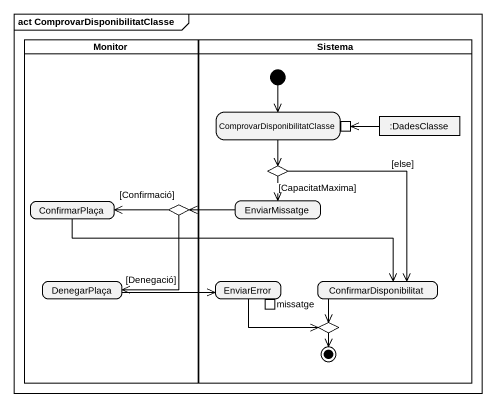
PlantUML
@startuml
mainframe act ComprovarDisponibilitatClasse
hide empty description
state Monitor <<partition>> {
  state ConfirmarPlaça
  state choice2 <<choice>>
  state DenegarPlaça
}
state Sistema <<partition>> {
  state "ComprovarDisponibilitatClasse" as ComprovarDisponibilitatClass {
    state pin1 <<inputPin>>
  }
  state ":DadesClasse" as DadesClasse <<object>>
  state choice1 <<choice>>
  state EnviarMissatge
  state EnviarError {
    state missatge <<outputPin>>
  }
  state ConfirmarDisponibilitat
  state choice3 <<choice>>
  [*] --> ComprovarDisponibilitatClass
  choice3 --> [*]
}
ComprovarDisponibilitatClass --> choice1
DadesClasse -left-> pin1
choice1 --> EnviarMissatge : [CapacitatMaxima]
choice1 --> ConfirmarDisponibilitat : [else]
ConfirmarPlaça -right-> ConfirmarDisponibilitat
choice2 -left-> ConfirmarPlaça : [Confirmació]
choice2 --> DenegarPlaça : [Denegació]
EnviarMissatge -left-> choice2
DenegarPlaça -right-> EnviarError
EnviarError -right-> choice3
ConfirmarDisponibilitat --> choice3
@enduml
